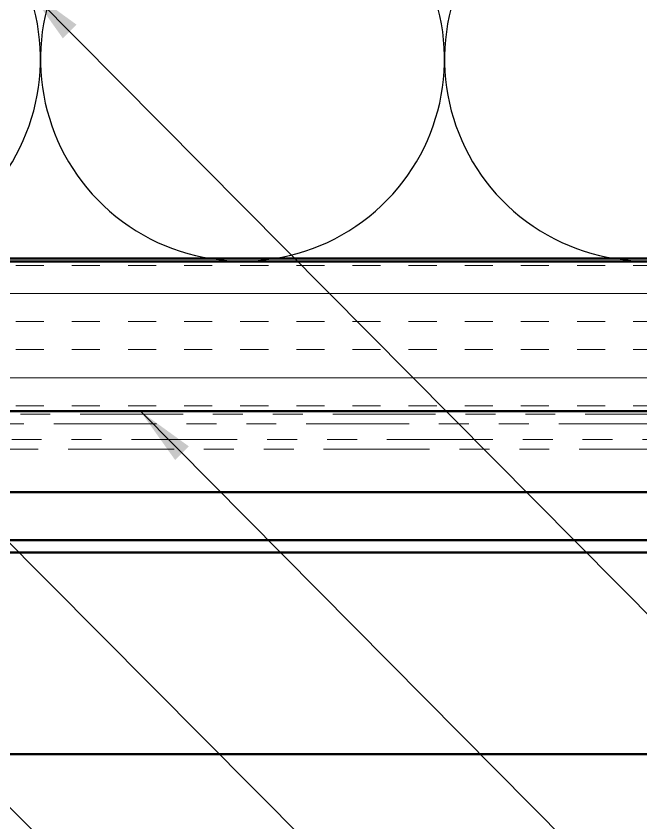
# Model space of a CAD drawing. Header units: inches. Extents: x 0.6 to 33.4, y 0.6 to 21.4.
# Drawn here: x 7.876 to 9.964, y 12.857 to 15.552 of the extents above; entities that cross this region are included whole.
import ezdxf

# ---------------------------------------------------------------- set-up
doc = ezdxf.new("R2010")
doc.units = ezdxf.units.IN
doc.header["$LTSCALE"] = 2
doc.header["$MEASUREMENT"] = 0
doc.linetypes.add('DOUBLE_DASH_CHAIN', pattern=[1.2403, 0.6614, -0.0827, 0.1654, -0.0827, 0.1654, -0.0827])
for name, color, linetype, lineweight in [('Hatch (ANSI)', 7, 'Continuous', 18), ('Sketch Geometry (ANSI)', 7, 'Continuous', 25), ('Symbol (ANSI)', 7, 'Continuous', 25), ('Visible (ANSI)', 7, 'Continuous', 50)]:
    doc.layers.add(name, color=color, linetype=linetype, lineweight=lineweight)
doc.styles.add('Note Text (ANSI)', font='tahoma.ttf')
doc.dimstyles.new('Default (ANSI)$7', dxfattribs={"dimscale": 2, "dimtxt": 0.12, "dimasz": 0.098425, "dimexe": 0.125, "dimexo": 0.0625, "dimgap": 0.031496, "dimtad": 0, "dimtih": 1, "dimtoh": 1, "dimrnd": 1e-08, "dimzin": 4, "dimdsep": 46, "dimtxsty": 'Note Text (ANSI)', "dimcen": 0.09, "dimdle": 0.393701, "dimclrd": 256, "dimclre": 256, "dimclrt": 256, "dimadec": 0, "dimazin": 1, "dimtfac": 1, "dimtofl": 0, "dimtmove": 0, "dimatfit": 3, "dimfxl": 0, "dimtolj": 1, "dimtzin": 4, "dimlwd": -1, "dimlwe": -1, "dimarcsym": 0})

msp = doc.modelspace()

# ---------------------------------------------------------------- hatches: boundary and pattern name
at = {"layer": 'Hatch (ANSI)', "true_color": 0x804000}
h = msp.add_hatch(dxfattribs=at)
h.set_pattern_fill('INSUL', color=36, scale=0.75, style=0)
h.paths.add_polyline_path([(1.25303, 14.23166), (1.25303, 14.73166), (13.51762, 14.73166), (13.51762, 14.23166)])

# ---------------------------------------------------------------- linework, layer by layer
at = {"layer": 'Sketch Geometry (ANSI)', "color": 150, "true_color": 0x0080ff}
for centre in [(7.28262, 15.40866), (8.63262, 15.40866), (9.98262, 15.40866)]:
    msp.add_arc(centre, 0.675, 160.6261, 19.3739, dxfattribs=at)
at = {"layer": 'Visible (ANSI)', "color": 150, "true_color": 0x0080ff}
msp.add_line((12.00762, 14.74166), (1.25303, 14.74166), dxfattribs=at)
at = {"layer": 'Visible (ANSI)', "color": 36, "true_color": 0x804000}
for p, q in [((1.25303, 14.73166), (13.51762, 14.73166)), ((13.51762, 14.23166), (1.25303, 14.23166))]:
    msp.add_line(p, q, dxfattribs=at)
at = {"layer": 'Visible (ANSI)', "color": 30, "linetype": 'DOUBLE_DASH_CHAIN', "lineweight": 18, "ltscale": 0.259754, "true_color": 0xff8000}
for p, q in [((13.49562, 14.22166), (1.25303, 14.22166)), ((1.25303, 14.18966), (13.49562, 14.18966))]:
    msp.add_line(p, q, dxfattribs=at)
at = {"layer": 'Visible (ANSI)', "color": 30, "linetype": 'DOUBLE_DASH_CHAIN', "lineweight": 18, "ltscale": 0.267416, "true_color": 0xff8000}
for p, q in [((10.32268, 14.13766), (6.34256, 14.13766)), ((6.34256, 14.10566), (10.32268, 14.10566))]:
    msp.add_line(p, q, dxfattribs=at)
at = {"layer": 'Visible (ANSI)', "color": 5, "true_color": 0x0000ff}
for p, q in [((13.35962, 13.96166), (1.25303, 13.96166)), ((1.25303, 13.80082), (13.39162, 13.80082)), ((13.39162, 13.7598), (1.25303, 13.7598)), ((1.25303, 13.08666), (13.35962, 13.08666))]:
    msp.add_line(p, q, dxfattribs=at)

# ---------------------------------------------------------------- leaders
at = {"layer": 'Symbol (ANSI)', "annotation_type": 0, "has_hookline": 1, "hookline_direction": 0}
for points, text_width in [([(3.41674, 18.25166), (15.4623, 6.14311), (15.65915, 6.14311)], 1.98995), ([(7.91667, 15.64034), (15.50301, 7.99101), (15.69986, 7.99101)], 1.40083), ([(8.29176, 14.23166), (15.53907, 6.92136), (15.73592, 6.92136)], 2.86872), ([(6.58264, 14.18966), (15.52587, 5.18344), (15.72272, 5.18344)], 4.45958)]:
    msp.add_leader(points, dimstyle='Default (ANSI)$7', override={"dimtad": 0}, dxfattribs=dict(at, text_width=text_width))

doc.saveas('drawing.dxf')
